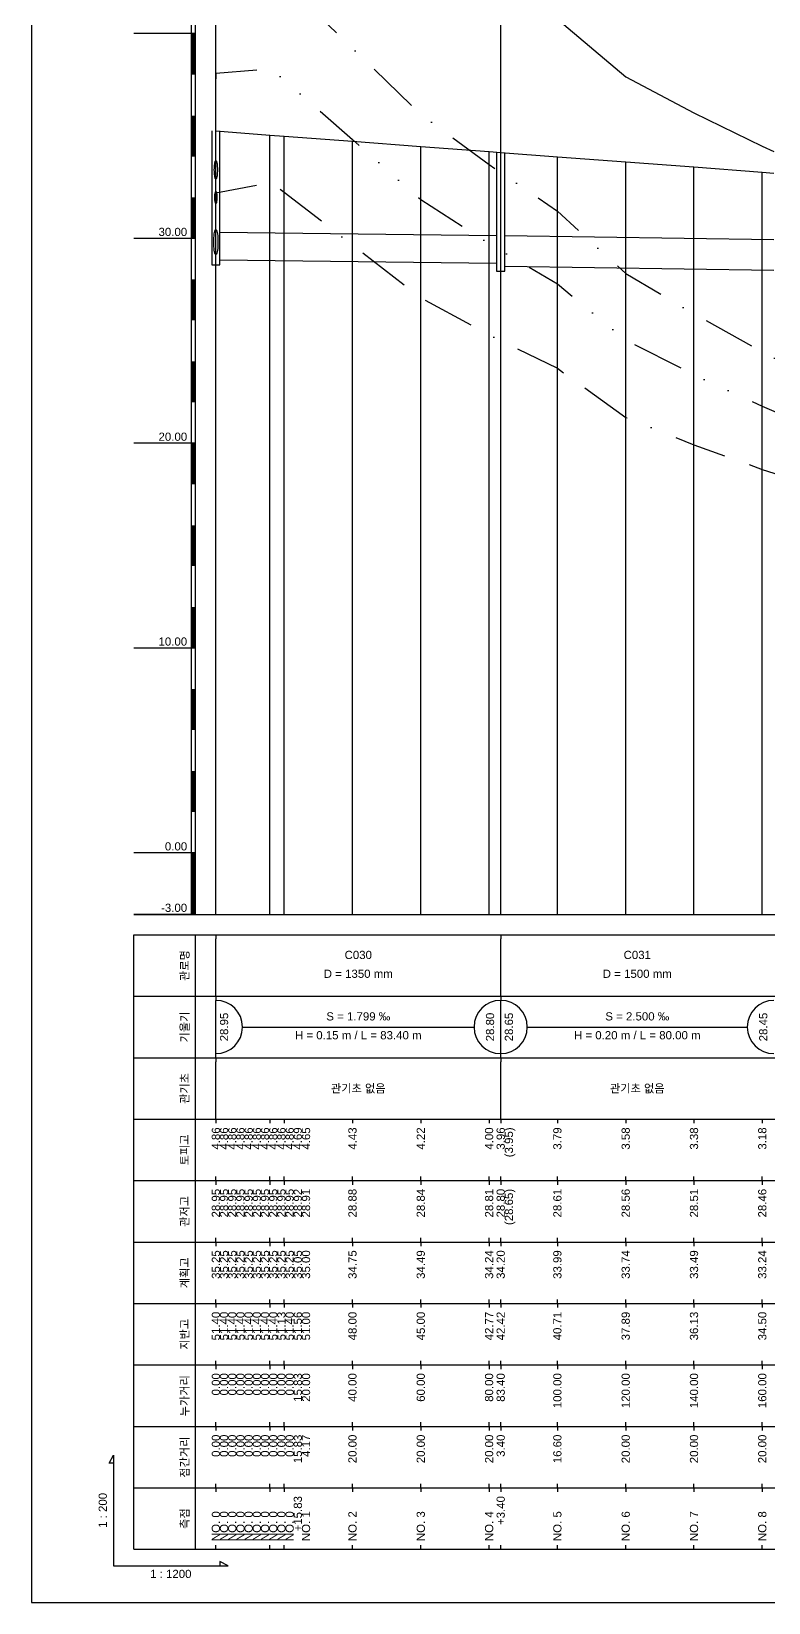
# Model space of a CAD drawing. Header units: millimetres. Extents: x -7351 to 135086, y 1419 to 5643.
# Drawn here: x 39273.4 to 39453.2, y 1419 to 1802.6 of the extents above; entities that cross this region are included whole.
import ezdxf
from ezdxf.enums import TextEntityAlignment as Align

# ---------------------------------------------------------------- set-up
doc = ezdxf.new("R2010")
doc.units = ezdxf.units.MM
for name, pattern in [('BORDER', [44.45, 12.7, -6.35, 12.7, -6.35, 0, -6.35]), ('DASHDOT', [25.4, 12.7, -6.35, 0, -6.35]), ('DIVIDE', [31.75, 12.7, -6.35, 0, -6.35, 0, -6.35])]:
    doc.linetypes.add(name, pattern=pattern)
for name, color, linetype in [('KZ_종단_계획선', 1, 'Continuous'), ('KZ_종단_관로', 4, 'Continuous'), ('KZ_종단_깃발', 7, 'Continuous'), ('KZ_종단_도각', 7, 'Continuous'), ('KZ_종단_맨홀', 4, 'Continuous'), ('KZ_종단_수직선', 7, 'Continuous'), ('KZ_종단_암선1', 56, 'DASHDOT'), ('KZ_종단_암선2', 4, 'DIVIDE'), ('KZ_종단_암선3', 6, 'BORDER'), ('KZ_종단_원형관', 4, 'Continuous'), ('KZ_종단_지반선', 3, 'Continuous'), ('KZ_종단_테이블문자', 7, 'Continuous'), ('KZ_종단_테이블선', 7, 'Continuous'), ('KZ_종단_폴대', 7, 'Continuous')]:
    doc.layers.add(name, color=color, linetype=linetype)
doc.styles.get("Standard").update_dxf_attribs({"font": 'arial.ttf'})

msp = doc.modelspace()

# ---------------------------------------------------------------- linework, layer by layer
at = {"layer": 'KZ_종단_계획선'}
msp.add_lwpolyline([(39318.36, 1778.28), (39318.36, 1778.28), (39318.36, 1778.28), (39318.36, 1778.28), (39318.36, 1778.28), (39318.36, 1778.28), (39318.36, 1778.28), (39318.36, 1778.28), (39318.36, 1778.28), (39318.36, 1778.28), (39331.55, 1777.29), (39335.03, 1777.03), (39351.69, 1775.77), (39368.36, 1774.51), (39385.03, 1773.25), (39387.86, 1773.04), (39401.69, 1771.99), (39418.36, 1770.74), (39435.03, 1769.48), (39451.69, 1768.22), (39454.52, 1768.01)], dxfattribs=at)
at = {"layer": 'KZ_종단_관로'}
for p, q in [((39319.36, 1753.54), (39386.86, 1752.79)), ((39388.86, 1752.79), (39454.52, 1751.79)), ((39319.36, 1746.79), (39386.86, 1746.04)), ((39388.86, 1745.29), (39454.52, 1744.29))]:
    msp.add_line(p, q, dxfattribs=at)
at = {"layer": 'KZ_종단_깃발'}
for p, q in [((39318.36, 1587.04), (39318.36, 1899.85)), ((39387.86, 1587.04), (39387.86, 1899.85))]:
    msp.add_line(p, q, dxfattribs=at)
at = {"layer": 'KZ_종단_도각'}
msp.add_lwpolyline([(39273.36, 1419.04), (40114.36, 1419.04), (40114.36, 2013.04), (39273.36, 2013.04)], close=True, dxfattribs=at)
at = {"layer": 'KZ_종단_맨홀'}
for points in [[(39317.36, 1778.28), (39317.36, 1745.6), (39319.36, 1745.6), (39319.36, 1778.28)], [(39386.86, 1773.04), (39386.86, 1744.06), (39388.86, 1744.06), (39388.86, 1773.04)]]:
    msp.add_lwpolyline(points, dxfattribs=at)
at = {"layer": 'KZ_종단_수직선'}
for p, q in [((39318.36, 1587.04), (39318.36, 1778.28)), ((39318.36, 1587.04), (39318.36, 1778.28)), ((39318.36, 1587.04), (39318.36, 1778.28)), ((39318.36, 1587.04), (39318.36, 1778.28)), ((39318.36, 1587.04), (39318.36, 1778.28)), ((39318.36, 1587.04), (39318.36, 1778.28)), ((39318.36, 1587.04), (39318.36, 1778.28)), ((39318.36, 1587.04), (39318.36, 1778.28)), ((39318.36, 1587.04), (39318.36, 1778.28)), ((39318.36, 1587.04), (39318.36, 1778.28)), ((39318.36, 1587.04), (39318.36, 1778.28)), ((39318.36, 1587.04), (39318.36, 1778.28)), ((39318.36, 1587.04), (39318.36, 1778.28)), ((39318.36, 1587.04), (39318.36, 1778.28)), ((39318.36, 1587.04), (39318.36, 1778.28)), ((39318.36, 1587.04), (39318.36, 1778.28)), ((39318.36, 1587.04), (39318.36, 1778.28)), ((39318.36, 1587.04), (39318.36, 1778.28)), ((39318.36, 1587.04), (39318.36, 1778.28)), ((39331.55, 1587.04), (39331.55, 1777.29)), ((39335.03, 1587.04), (39335.03, 1777.03)), ((39351.69, 1587.04), (39351.69, 1775.77)), ((39368.36, 1587.04), (39368.36, 1774.51)), ((39385.03, 1587.04), (39385.03, 1773.25)), ((39387.86, 1587.04), (39387.86, 1773.04)), ((39401.69, 1587.04), (39401.69, 1771.99)), ((39418.36, 1587.04), (39418.36, 1770.74)), ((39435.03, 1587.04), (39435.03, 1769.48)), ((39451.69, 1587.04), (39451.69, 1768.22))]:
    msp.add_line(p, q, dxfattribs=at)
at = {"layer": 'KZ_종단_암선1', "flags": 128}
msp.add_lwpolyline([(39318.36, 1817.62), (39318.36, 1817.62), (39318.36, 1817.62), (39318.36, 1817.62), (39318.36, 1817.62), (39318.36, 1817.62), (39318.36, 1817.62), (39318.36, 1817.62), (39318.36, 1816.29), (39318.36, 1817.62), (39331.55, 1817.58), (39335.03, 1814.54), (39351.69, 1798.45), (39368.36, 1782.35), (39385.03, 1770.1), (39387.86, 1768.17), (39401.69, 1758.73), (39418.36, 1743.51), (39435.03, 1733.63), (39451.69, 1724.4), (39454.53, 1722.94), (39468.36, 1715.79), (39485.03, 1705.9), (39501.69, 1704.9), (39518.36, 1702.86), (39535.03, 1701.23), (39537.86, 1699.91), (39551.69, 1693.48), (39568.36, 1692.39), (39585.03, 1691.35), (39601.69, 1693.16), (39618.36, 1687.7), (39623.08, 1687.97), (39632.92, 1688.51), (39632.92, 1688.51), (39632.92, 1688.51), (39632.92, 1688.51), (39632.92, 1688.51), (39632.93, 1688.51), (39635.03, 1688.63), (39651.69, 1689.55), (39668.36, 1690.48), (39685.03, 1691.4), (39687.86, 1692.21), (39701.69, 1696.13), (39718.36, 1697.06), (39735.03, 1697.58), (39737.86, 1698.05), (39751.69, 1700.37), (39756.41, 1700.63), (39764.18, 1702.73), (39768.36, 1706.29), (39774.21, 1709.69), (39781.73, 1714.4)], dxfattribs=at)
at = {"layer": 'KZ_종단_암선2', "flags": 128}
msp.add_lwpolyline([(39318.36, 1792.35), (39318.36, 1792.35), (39318.36, 1792.35), (39318.36, 1792.35), (39318.36, 1792.35), (39318.36, 1792.35), (39318.36, 1792.35), (39318.36, 1792.35), (39318.36, 1791.03), (39318.36, 1792.35), (39331.55, 1793.5), (39335.03, 1790.77), (39351.69, 1776.17), (39368.36, 1761.56), (39385.03, 1750.79), (39387.86, 1749.12), (39401.69, 1740.92), (39418.36, 1727.19), (39435.03, 1718.8), (39451.69, 1711.06), (39454.53, 1709.85), (39468.36, 1703.94), (39485.03, 1695.54), (39501.69, 1696.03), (39518.36, 1695.48), (39535.03, 1695.34), (39537.86, 1694.27), (39551.69, 1689.08), (39568.36, 1689.46), (39585.03, 1689.75), (39601.69, 1692.29), (39618.36, 1678.81), (39623.08, 1676.51), (39632.92, 1671.7), (39632.92, 1671.7), (39632.92, 1671.7), (39632.92, 1671.7), (39632.92, 1671.7), (39632.93, 1671.7), (39635.03, 1670.67), (39651.69, 1662.53), (39668.36, 1654.39), (39685.03, 1646.25), (39687.86, 1645.51), (39701.69, 1641.92), (39718.36, 1633.78), (39735.03, 1625.23), (39737.86, 1624.16), (39751.69, 1618.95), (39756.41, 1616.65), (39764.18, 1614.52), (39768.36, 1615.81), (39774.21, 1616.03), (39781.73, 1616.65)], dxfattribs=at)
at = {"layer": 'KZ_종단_암선3', "flags": 128}
msp.add_lwpolyline([(39318.36, 1763.2), (39318.36, 1763.2), (39318.36, 1763.2), (39318.36, 1763.2), (39318.36, 1763.2), (39318.36, 1763.2), (39318.36, 1763.2), (39318.36, 1763.2), (39318.36, 1761.88), (39318.36, 1763.2), (39331.55, 1765.71), (39335.03, 1763.34), (39351.69, 1750.46), (39368.36, 1737.57), (39385.03, 1728.52), (39387.86, 1727.14), (39401.69, 1720.37), (39418.36, 1708.36), (39435.03, 1701.69), (39451.69, 1695.67), (39454.53, 1694.75), (39468.36, 1690.27), (39485.03, 1683.58), (39501.69, 1685.8), (39518.36, 1686.97), (39535.03, 1688.54), (39537.86, 1687.77), (39551.69, 1684.01)], dxfattribs=at)
at = {"layer": 'KZ_종단_원형관'}
for p, q in [((39317.98, 1768.8), (39317.99, 1769.19)), ((39317.99, 1768.41), (39317.98, 1768.8)), ((39317.99, 1769.19), (39318.01, 1769.57)), ((39318.01, 1768.03), (39317.99, 1768.41)), ((39318.01, 1769.57), (39318.03, 1769.93)), ((39318.03, 1769.93), (39318.07, 1770.25)), ((39318.07, 1770.25), (39318.12, 1770.53)), ((39318.12, 1770.53), (39318.17, 1770.76)), ((39318.17, 1770.76), (39318.23, 1770.92)), ((39318.23, 1770.92), (39318.29, 1771.02)), ((39318.29, 1771.02), (39318.36, 1771.06)), ((39318.36, 1771.06), (39318.43, 1771.02)), ((39318.43, 1771.02), (39318.49, 1770.92)), ((39318.49, 1770.92), (39318.55, 1770.76)), ((39318.55, 1770.76), (39318.6, 1770.53)), ((39318.6, 1770.53), (39318.65, 1770.25)), ((39318.65, 1770.25), (39318.69, 1769.93)), ((39318.69, 1769.93), (39318.71, 1769.57)), ((39318.71, 1769.57), (39318.73, 1769.19)), ((39318.73, 1768.41), (39318.71, 1768.03)), ((39318.73, 1769.19), (39318.74, 1768.8)), ((39318.74, 1768.8), (39318.73, 1768.41)), ((39318.03, 1767.67), (39318.01, 1768.03)), ((39318.07, 1767.35), (39318.03, 1767.67)), ((39318.12, 1767.07), (39318.07, 1767.35)), ((39318.17, 1766.84), (39318.12, 1767.07)), ((39318.23, 1766.67), (39318.17, 1766.84)), ((39318.29, 1766.57), (39318.23, 1766.67)), ((39318.36, 1766.54), (39318.29, 1766.57)), ((39318.43, 1766.57), (39318.36, 1766.54)), ((39318.49, 1766.67), (39318.43, 1766.57)), ((39318.55, 1766.84), (39318.49, 1766.67)), ((39318.6, 1767.07), (39318.55, 1766.84)), ((39318.65, 1767.35), (39318.6, 1767.07)), ((39318.69, 1767.67), (39318.65, 1767.35)), ((39318.71, 1768.03), (39318.69, 1767.67)), ((39318.12, 1762.29), (39318.13, 1762.53)), ((39318.12, 1762.03), (39318.12, 1762.29)), ((39318.12, 1761.78), (39318.12, 1762.03)), ((39318.13, 1761.53), (39318.12, 1761.78)), ((39318.13, 1762.53), (39318.15, 1762.76)), ((39318.15, 1761.3), (39318.13, 1761.53)), ((39318.15, 1762.76), (39318.17, 1762.97)), ((39318.17, 1761.1), (39318.15, 1761.3)), ((39318.17, 1762.97), (39318.2, 1763.15)), ((39318.2, 1760.92), (39318.17, 1761.1)), ((39318.2, 1763.15), (39318.24, 1763.3)), ((39318.24, 1760.77), (39318.2, 1760.92)), ((39318.24, 1763.3), (39318.28, 1763.41)), ((39318.28, 1760.66), (39318.24, 1760.77)), ((39318.28, 1763.41), (39318.32, 1763.47)), ((39318.32, 1760.6), (39318.28, 1760.66)), ((39318.32, 1763.47), (39318.36, 1763.49)), ((39318.36, 1760.57), (39318.32, 1760.6)), ((39318.36, 1763.49), (39318.4, 1763.47)), ((39318.4, 1760.6), (39318.36, 1760.57)), ((39318.4, 1763.47), (39318.44, 1763.41)), ((39318.44, 1760.66), (39318.4, 1760.6)), ((39318.44, 1763.41), (39318.48, 1763.3)), ((39318.48, 1760.77), (39318.44, 1760.66)), ((39318.48, 1763.3), (39318.52, 1763.15)), ((39318.52, 1760.92), (39318.48, 1760.77)), ((39318.52, 1763.15), (39318.55, 1762.97)), ((39318.55, 1761.1), (39318.52, 1760.92)), ((39318.55, 1762.97), (39318.57, 1762.76)), ((39318.57, 1761.3), (39318.55, 1761.1)), ((39318.57, 1762.76), (39318.59, 1762.53)), ((39318.59, 1761.53), (39318.57, 1761.3)), ((39318.59, 1762.53), (39318.6, 1762.29)), ((39318.6, 1761.78), (39318.59, 1761.53)), ((39318.6, 1762.29), (39318.6, 1762.03)), ((39318.6, 1762.03), (39318.6, 1761.78)), ((39317.91, 1752.7), (39317.96, 1753.14)), ((39317.96, 1753.14), (39318.03, 1753.52)), ((39318.03, 1753.52), (39318.1, 1753.83)), ((39318.1, 1753.83), (39318.18, 1754.06)), ((39318.18, 1754.06), (39318.27, 1754.2)), ((39318.27, 1754.2), (39318.36, 1754.25)), ((39318.36, 1754.25), (39318.45, 1754.2)), ((39318.45, 1754.2), (39318.54, 1754.06)), ((39318.54, 1754.06), (39318.62, 1753.83)), ((39318.62, 1753.83), (39318.69, 1753.52)), ((39318.69, 1753.52), (39318.76, 1753.14)), ((39318.76, 1753.14), (39318.81, 1752.7)), ((39317.84, 1751.14), (39317.85, 1751.68)), ((39317.85, 1750.6), (39317.84, 1751.14)), ((39317.85, 1751.68), (39317.87, 1752.21)), ((39317.87, 1750.08), (39317.85, 1750.6)), ((39317.87, 1752.21), (39317.91, 1752.7)), ((39317.91, 1749.59), (39317.87, 1750.08)), ((39317.96, 1749.15), (39317.91, 1749.59)), ((39318.03, 1748.77), (39317.96, 1749.15)), ((39318.76, 1749.15), (39318.69, 1748.77)), ((39318.81, 1749.59), (39318.76, 1749.15)), ((39318.81, 1752.7), (39318.85, 1752.21)), ((39318.85, 1750.08), (39318.81, 1749.59)), ((39318.85, 1752.21), (39318.87, 1751.68)), ((39318.87, 1750.6), (39318.85, 1750.08)), ((39318.87, 1751.68), (39318.88, 1751.14)), ((39318.88, 1751.14), (39318.87, 1750.6)), ((39318.1, 1748.45), (39318.03, 1748.77)), ((39318.18, 1748.23), (39318.1, 1748.45)), ((39318.27, 1748.09), (39318.18, 1748.23)), ((39318.36, 1748.04), (39318.27, 1748.09)), ((39318.45, 1748.09), (39318.36, 1748.04)), ((39318.54, 1748.23), (39318.45, 1748.09)), ((39318.62, 1748.45), (39318.54, 1748.23)), ((39318.69, 1748.77), (39318.62, 1748.45))]:
    msp.add_line(p, q, dxfattribs=at)
at = {"layer": 'KZ_종단_지반선', "flags": 128}
msp.add_lwpolyline([(39401.69, 1805.6), (39418.36, 1791.48), (39435.03, 1782.69), (39451.69, 1774.55), (39454.53, 1773.28)], dxfattribs=at)
at = {"layer": 'KZ_종단_테이블문자'}
for p, q in [((39318.36, 1582.04), (39318.36, 1581.04)), ((39318.36, 1568.04), (39318.36, 1581.04)), ((39387.86, 1582.04), (39387.86, 1581.04)), ((39387.86, 1582.04), (39387.86, 1581.04)), ((39387.86, 1568.04), (39387.86, 1581.04)), ((39387.86, 1568.04), (39387.86, 1581.04)), ((39318.36, 1567.04), (39318.36, 1568.04)), ((39318.36, 1567.04), (39318.36, 1566.04)), ((39318.36, 1553.04), (39318.36, 1566.04)), ((39387.86, 1567.04), (39387.86, 1568.04)), ((39387.86, 1567.04), (39387.86, 1568.04)), ((39387.86, 1567.04), (39387.86, 1566.04)), ((39387.86, 1567.04), (39387.86, 1566.04)), ((39387.86, 1553.04), (39387.86, 1566.04)), ((39387.86, 1553.04), (39387.86, 1566.04)), ((39324.78, 1559.54), (39381.44, 1559.54)), ((39394.28, 1559.54), (39448.11, 1559.54)), ((39318.36, 1552.04), (39318.36, 1553.04)), ((39318.36, 1552.04), (39318.36, 1551.04)), ((39318.36, 1538.04), (39318.36, 1551.04)), ((39387.86, 1552.04), (39387.86, 1553.04)), ((39387.86, 1552.04), (39387.86, 1553.04)), ((39387.86, 1552.04), (39387.86, 1551.04)), ((39387.86, 1552.04), (39387.86, 1551.04)), ((39387.86, 1538.04), (39387.86, 1551.04)), ((39387.86, 1538.04), (39387.86, 1551.04)), ((39318.36, 1537.04), (39318.36, 1538.04)), ((39387.86, 1537.04), (39387.86, 1538.04)), ((39387.86, 1537.04), (39387.86, 1538.04))]:
    msp.add_line(p, q, dxfattribs=at)
for centre, start, end in [((39318.36, 1559.54), 270, 90), ((39387.86, 1559.54), 90, 270), ((39387.86, 1559.54), 270, 90), ((39454.53, 1559.54), 90, 270)]:
    msp.add_arc(centre, 6.5, start, end, dxfattribs=at)
at = {"layer": 'KZ_종단_테이블선'}
for p, q in [((39298.36, 1587.04), (39786.73, 1587.04)), ((39298.36, 1567.04), (39298.36, 1582.04)), ((39298.36, 1582.04), (39786.73, 1582.04)), ((39313.36, 1567.04), (39313.36, 1582.04)), ((39298.36, 1552.04), (39298.36, 1567.04)), ((39298.36, 1567.04), (39786.73, 1567.04)), ((39313.36, 1552.04), (39313.36, 1567.04)), ((39298.36, 1537.04), (39298.36, 1552.04)), ((39298.36, 1552.04), (39786.73, 1552.04)), ((39313.36, 1537.04), (39313.36, 1552.04)), ((39298.36, 1522.04), (39298.36, 1537.04)), ((39298.36, 1537.04), (39786.73, 1537.04)), ((39313.36, 1522.04), (39313.36, 1537.04)), ((39318.36, 1537.04), (39318.36, 1536.04)), ((39318.36, 1537.04), (39318.36, 1536.04)), ((39318.36, 1537.04), (39318.36, 1536.04)), ((39318.36, 1537.04), (39318.36, 1536.04)), ((39318.36, 1537.04), (39318.36, 1536.04)), ((39318.36, 1537.04), (39318.36, 1536.04)), ((39318.36, 1537.04), (39318.36, 1536.04)), ((39318.36, 1537.04), (39318.36, 1536.04)), ((39318.36, 1537.04), (39318.36, 1536.04)), ((39318.36, 1537.04), (39318.36, 1536.04)), ((39331.55, 1537.04), (39331.55, 1536.04)), ((39335.03, 1537.04), (39335.03, 1536.04)), ((39351.69, 1537.04), (39351.69, 1536.04)), ((39368.36, 1537.04), (39368.36, 1536.04)), ((39385.03, 1537.04), (39385.03, 1536.04)), ((39387.86, 1537.04), (39387.86, 1536.04)), ((39401.69, 1537.04), (39401.69, 1536.04)), ((39418.36, 1537.04), (39418.36, 1536.04)), ((39435.03, 1537.04), (39435.03, 1536.04)), ((39451.69, 1537.04), (39451.69, 1536.04)), ((39318.36, 1522.04), (39318.36, 1523.04)), ((39318.36, 1522.04), (39318.36, 1523.04)), ((39318.36, 1522.04), (39318.36, 1523.04)), ((39318.36, 1522.04), (39318.36, 1523.04)), ((39318.36, 1522.04), (39318.36, 1523.04)), ((39318.36, 1522.04), (39318.36, 1523.04)), ((39318.36, 1522.04), (39318.36, 1523.04)), ((39318.36, 1522.04), (39318.36, 1523.04)), ((39318.36, 1522.04), (39318.36, 1523.04)), ((39318.36, 1522.04), (39318.36, 1523.04)), ((39331.55, 1522.04), (39331.55, 1523.04)), ((39335.03, 1522.04), (39335.03, 1523.04)), ((39351.69, 1522.04), (39351.69, 1523.04)), ((39368.36, 1522.04), (39368.36, 1523.04)), ((39385.03, 1522.04), (39385.03, 1523.04)), ((39387.86, 1522.04), (39387.86, 1523.04)), ((39401.69, 1522.04), (39401.69, 1523.04)), ((39418.36, 1522.04), (39418.36, 1523.04)), ((39435.03, 1522.04), (39435.03, 1523.04)), ((39451.69, 1522.04), (39451.69, 1523.04)), ((39298.36, 1507.04), (39298.36, 1522.04)), ((39298.36, 1522.04), (39786.73, 1522.04)), ((39313.36, 1507.04), (39313.36, 1522.04)), ((39318.36, 1522.04), (39318.36, 1521.04)), ((39318.36, 1522.04), (39318.36, 1521.04)), ((39318.36, 1522.04), (39318.36, 1521.04)), ((39318.36, 1522.04), (39318.36, 1521.04)), ((39318.36, 1522.04), (39318.36, 1521.04)), ((39318.36, 1522.04), (39318.36, 1521.04)), ((39318.36, 1522.04), (39318.36, 1521.04)), ((39318.36, 1522.04), (39318.36, 1521.04)), ((39318.36, 1522.04), (39318.36, 1521.04)), ((39318.36, 1522.04), (39318.36, 1521.04)), ((39331.55, 1522.04), (39331.55, 1521.04)), ((39335.03, 1522.04), (39335.03, 1521.04)), ((39351.69, 1522.04), (39351.69, 1521.04)), ((39368.36, 1522.04), (39368.36, 1521.04)), ((39385.03, 1522.04), (39385.03, 1521.04)), ((39387.86, 1522.04), (39387.86, 1521.04)), ((39401.69, 1522.04), (39401.69, 1521.04)), ((39418.36, 1522.04), (39418.36, 1521.04)), ((39435.03, 1522.04), (39435.03, 1521.04)), ((39451.69, 1522.04), (39451.69, 1521.04)), ((39318.36, 1507.04), (39318.36, 1508.04)), ((39318.36, 1507.04), (39318.36, 1508.04)), ((39318.36, 1507.04), (39318.36, 1508.04)), ((39318.36, 1507.04), (39318.36, 1508.04)), ((39318.36, 1507.04), (39318.36, 1508.04)), ((39318.36, 1507.04), (39318.36, 1508.04)), ((39318.36, 1507.04), (39318.36, 1508.04)), ((39318.36, 1507.04), (39318.36, 1508.04)), ((39318.36, 1507.04), (39318.36, 1508.04)), ((39318.36, 1507.04), (39318.36, 1508.04)), ((39331.55, 1507.04), (39331.55, 1508.04)), ((39335.03, 1507.04), (39335.03, 1508.04)), ((39351.69, 1507.04), (39351.69, 1508.04)), ((39368.36, 1507.04), (39368.36, 1508.04)), ((39385.03, 1507.04), (39385.03, 1508.04)), ((39387.86, 1507.04), (39387.86, 1508.04)), ((39401.69, 1507.04), (39401.69, 1508.04)), ((39418.36, 1507.04), (39418.36, 1508.04)), ((39435.03, 1507.04), (39435.03, 1508.04)), ((39451.69, 1507.04), (39451.69, 1508.04)), ((39298.36, 1492.04), (39298.36, 1507.04)), ((39298.36, 1507.04), (39786.73, 1507.04)), ((39313.36, 1492.04), (39313.36, 1507.04)), ((39318.36, 1507.04), (39318.36, 1506.04)), ((39318.36, 1507.04), (39318.36, 1506.04)), ((39318.36, 1507.04), (39318.36, 1506.04)), ((39318.36, 1507.04), (39318.36, 1506.04)), ((39318.36, 1507.04), (39318.36, 1506.04)), ((39318.36, 1507.04), (39318.36, 1506.04)), ((39318.36, 1507.04), (39318.36, 1506.04)), ((39318.36, 1507.04), (39318.36, 1506.04)), ((39318.36, 1507.04), (39318.36, 1506.04)), ((39318.36, 1507.04), (39318.36, 1506.04)), ((39331.55, 1507.04), (39331.55, 1506.04)), ((39335.03, 1507.04), (39335.03, 1506.04)), ((39351.69, 1507.04), (39351.69, 1506.04)), ((39368.36, 1507.04), (39368.36, 1506.04)), ((39385.03, 1507.04), (39385.03, 1506.04)), ((39387.86, 1507.04), (39387.86, 1506.04)), ((39401.69, 1507.04), (39401.69, 1506.04)), ((39418.36, 1507.04), (39418.36, 1506.04)), ((39435.03, 1507.04), (39435.03, 1506.04)), ((39451.69, 1507.04), (39451.69, 1506.04)), ((39298.36, 1477.04), (39298.36, 1492.04)), ((39298.36, 1492.04), (39786.73, 1492.04)), ((39313.36, 1477.04), (39313.36, 1492.04)), ((39318.36, 1492.04), (39318.36, 1493.04)), ((39318.36, 1492.04), (39318.36, 1493.04)), ((39318.36, 1492.04), (39318.36, 1493.04)), ((39318.36, 1492.04), (39318.36, 1493.04)), ((39318.36, 1492.04), (39318.36, 1493.04)), ((39318.36, 1492.04), (39318.36, 1493.04)), ((39318.36, 1492.04), (39318.36, 1493.04)), ((39318.36, 1492.04), (39318.36, 1493.04)), ((39318.36, 1492.04), (39318.36, 1493.04)), ((39318.36, 1492.04), (39318.36, 1493.04)), ((39318.36, 1492.04), (39318.36, 1491.04)), ((39318.36, 1492.04), (39318.36, 1491.04)), ((39318.36, 1492.04), (39318.36, 1491.04)), ((39318.36, 1492.04), (39318.36, 1491.04)), ((39318.36, 1492.04), (39318.36, 1491.04)), ((39318.36, 1492.04), (39318.36, 1491.04)), ((39318.36, 1492.04), (39318.36, 1491.04)), ((39318.36, 1492.04), (39318.36, 1491.04)), ((39318.36, 1492.04), (39318.36, 1491.04)), ((39318.36, 1492.04), (39318.36, 1491.04)), ((39331.55, 1492.04), (39331.55, 1493.04)), ((39331.55, 1492.04), (39331.55, 1491.04)), ((39335.03, 1492.04), (39335.03, 1493.04)), ((39335.03, 1492.04), (39335.03, 1491.04)), ((39351.69, 1492.04), (39351.69, 1493.04)), ((39351.69, 1492.04), (39351.69, 1491.04)), ((39368.36, 1492.04), (39368.36, 1493.04)), ((39368.36, 1492.04), (39368.36, 1491.04)), ((39385.03, 1492.04), (39385.03, 1493.04)), ((39385.03, 1492.04), (39385.03, 1491.04)), ((39387.86, 1492.04), (39387.86, 1493.04)), ((39387.86, 1492.04), (39387.86, 1491.04)), ((39401.69, 1492.04), (39401.69, 1493.04)), ((39401.69, 1492.04), (39401.69, 1491.04)), ((39418.36, 1492.04), (39418.36, 1493.04)), ((39418.36, 1492.04), (39418.36, 1491.04)), ((39435.03, 1492.04), (39435.03, 1493.04)), ((39435.03, 1492.04), (39435.03, 1491.04)), ((39451.69, 1492.04), (39451.69, 1493.04)), ((39451.69, 1492.04), (39451.69, 1491.04)), ((39298.36, 1462.04), (39298.36, 1477.04)), ((39298.36, 1477.04), (39786.73, 1477.04)), ((39313.36, 1462.04), (39313.36, 1477.04)), ((39318.36, 1477.04), (39318.36, 1478.04)), ((39318.36, 1477.04), (39318.36, 1478.04)), ((39318.36, 1477.04), (39318.36, 1478.04)), ((39318.36, 1477.04), (39318.36, 1478.04)), ((39318.36, 1477.04), (39318.36, 1478.04)), ((39318.36, 1477.04), (39318.36, 1478.04)), ((39318.36, 1477.04), (39318.36, 1478.04)), ((39318.36, 1477.04), (39318.36, 1478.04)), ((39318.36, 1477.04), (39318.36, 1478.04)), ((39318.36, 1477.04), (39318.36, 1478.04)), ((39318.36, 1477.04), (39318.36, 1476.04)), ((39318.36, 1477.04), (39318.36, 1476.04)), ((39318.36, 1477.04), (39318.36, 1476.04)), ((39318.36, 1477.04), (39318.36, 1476.04)), ((39318.36, 1477.04), (39318.36, 1476.04)), ((39318.36, 1477.04), (39318.36, 1476.04)), ((39318.36, 1477.04), (39318.36, 1476.04)), ((39318.36, 1477.04), (39318.36, 1476.04)), ((39318.36, 1477.04), (39318.36, 1476.04)), ((39318.36, 1477.04), (39318.36, 1476.04)), ((39331.55, 1477.04), (39331.55, 1478.04)), ((39331.55, 1477.04), (39331.55, 1476.04)), ((39335.03, 1477.04), (39335.03, 1478.04)), ((39335.03, 1477.04), (39335.03, 1476.04)), ((39351.69, 1477.04), (39351.69, 1478.04)), ((39351.69, 1477.04), (39351.69, 1476.04)), ((39368.36, 1477.04), (39368.36, 1478.04)), ((39368.36, 1477.04), (39368.36, 1476.04)), ((39385.03, 1477.04), (39385.03, 1478.04)), ((39385.03, 1477.04), (39385.03, 1476.04)), ((39387.86, 1477.04), (39387.86, 1478.04)), ((39387.86, 1477.04), (39387.86, 1476.04)), ((39401.69, 1477.04), (39401.69, 1478.04)), ((39401.69, 1477.04), (39401.69, 1476.04)), ((39418.36, 1477.04), (39418.36, 1478.04)), ((39418.36, 1477.04), (39418.36, 1476.04)), ((39435.03, 1477.04), (39435.03, 1478.04)), ((39435.03, 1477.04), (39435.03, 1476.04)), ((39451.69, 1477.04), (39451.69, 1478.04)), ((39451.69, 1477.04), (39451.69, 1476.04)), ((39298.36, 1447.04), (39298.36, 1462.04)), ((39298.36, 1462.04), (39786.73, 1462.04)), ((39313.36, 1447.04), (39313.36, 1462.04)), ((39318.36, 1462.04), (39318.36, 1463.04)), ((39318.36, 1462.04), (39318.36, 1463.04)), ((39318.36, 1462.04), (39318.36, 1463.04)), ((39318.36, 1462.04), (39318.36, 1463.04)), ((39318.36, 1462.04), (39318.36, 1463.04)), ((39318.36, 1462.04), (39318.36, 1463.04)), ((39318.36, 1462.04), (39318.36, 1463.04)), ((39318.36, 1462.04), (39318.36, 1463.04)), ((39318.36, 1462.04), (39318.36, 1463.04)), ((39318.36, 1462.04), (39318.36, 1463.04)), ((39318.36, 1462.04), (39318.36, 1461.04)), ((39318.36, 1462.04), (39318.36, 1461.04)), ((39318.36, 1462.04), (39318.36, 1461.04)), ((39318.36, 1462.04), (39318.36, 1461.04)), ((39318.36, 1462.04), (39318.36, 1461.04)), ((39318.36, 1462.04), (39318.36, 1461.04)), ((39318.36, 1462.04), (39318.36, 1461.04)), ((39318.36, 1462.04), (39318.36, 1461.04)), ((39318.36, 1462.04), (39318.36, 1461.04)), ((39318.36, 1462.04), (39318.36, 1461.04)), ((39331.55, 1462.04), (39331.55, 1463.04)), ((39331.55, 1462.04), (39331.55, 1461.04)), ((39335.03, 1462.04), (39335.03, 1463.04)), ((39335.03, 1462.04), (39335.03, 1461.04)), ((39351.69, 1462.04), (39351.69, 1463.04)), ((39351.69, 1462.04), (39351.69, 1461.04)), ((39368.36, 1462.04), (39368.36, 1463.04)), ((39368.36, 1462.04), (39368.36, 1461.04)), ((39385.03, 1462.04), (39385.03, 1463.04)), ((39385.03, 1462.04), (39385.03, 1461.04)), ((39387.86, 1462.04), (39387.86, 1463.04)), ((39387.86, 1462.04), (39387.86, 1461.04)), ((39401.69, 1462.04), (39401.69, 1463.04)), ((39401.69, 1462.04), (39401.69, 1461.04)), ((39418.36, 1462.04), (39418.36, 1463.04)), ((39418.36, 1462.04), (39418.36, 1461.04)), ((39435.03, 1462.04), (39435.03, 1463.04)), ((39435.03, 1462.04), (39435.03, 1461.04)), ((39451.69, 1462.04), (39451.69, 1463.04)), ((39451.69, 1462.04), (39451.69, 1461.04)), ((39298.36, 1432.04), (39298.36, 1447.04)), ((39298.36, 1447.04), (39786.73, 1447.04)), ((39313.36, 1432.04), (39313.36, 1447.04)), ((39318.36, 1447.04), (39318.36, 1448.04)), ((39318.36, 1447.04), (39318.36, 1448.04)), ((39318.36, 1447.04), (39318.36, 1448.04)), ((39318.36, 1447.04), (39318.36, 1448.04)), ((39318.36, 1447.04), (39318.36, 1448.04)), ((39318.36, 1447.04), (39318.36, 1448.04)), ((39318.36, 1447.04), (39318.36, 1448.04)), ((39318.36, 1447.04), (39318.36, 1448.04)), ((39318.36, 1447.04), (39318.36, 1448.04)), ((39318.36, 1447.04), (39318.36, 1448.04)), ((39318.36, 1447.04), (39318.36, 1446.04)), ((39318.36, 1447.04), (39318.36, 1446.04)), ((39318.36, 1447.04), (39318.36, 1446.04)), ((39318.36, 1447.04), (39318.36, 1446.04)), ((39318.36, 1447.04), (39318.36, 1446.04)), ((39318.36, 1447.04), (39318.36, 1446.04)), ((39318.36, 1447.04), (39318.36, 1446.04)), ((39318.36, 1447.04), (39318.36, 1446.04)), ((39318.36, 1447.04), (39318.36, 1446.04)), ((39318.36, 1447.04), (39318.36, 1446.04)), ((39331.55, 1447.04), (39331.55, 1448.04)), ((39331.55, 1447.04), (39331.55, 1446.04)), ((39335.03, 1447.04), (39335.03, 1448.04)), ((39335.03, 1447.04), (39335.03, 1446.04)), ((39351.69, 1447.04), (39351.69, 1448.04)), ((39351.69, 1447.04), (39351.69, 1446.04)), ((39368.36, 1447.04), (39368.36, 1448.04)), ((39368.36, 1447.04), (39368.36, 1446.04)), ((39385.03, 1447.04), (39385.03, 1448.04)), ((39385.03, 1447.04), (39385.03, 1446.04)), ((39387.86, 1447.04), (39387.86, 1448.04)), ((39387.86, 1447.04), (39387.86, 1446.04)), ((39401.69, 1447.04), (39401.69, 1448.04)), ((39401.69, 1447.04), (39401.69, 1446.04)), ((39418.36, 1447.04), (39418.36, 1448.04)), ((39418.36, 1447.04), (39418.36, 1446.04)), ((39435.03, 1447.04), (39435.03, 1448.04)), ((39435.03, 1447.04), (39435.03, 1446.04)), ((39451.69, 1447.04), (39451.69, 1448.04)), ((39451.69, 1447.04), (39451.69, 1446.04)), ((39298.36, 1432.04), (39786.73, 1432.04)), ((39318.36, 1432.04), (39318.36, 1433.04)), ((39318.36, 1432.04), (39318.36, 1433.04)), ((39318.36, 1432.04), (39318.36, 1433.04)), ((39318.36, 1432.04), (39318.36, 1433.04)), ((39318.36, 1432.04), (39318.36, 1433.04)), ((39318.36, 1432.04), (39318.36, 1433.04)), ((39318.36, 1432.04), (39318.36, 1433.04)), ((39318.36, 1432.04), (39318.36, 1433.04)), ((39318.36, 1432.04), (39318.36, 1433.04)), ((39318.36, 1432.04), (39318.36, 1433.04)), ((39331.55, 1432.04), (39331.55, 1433.04)), ((39335.03, 1432.04), (39335.03, 1433.04)), ((39351.69, 1432.04), (39351.69, 1433.04)), ((39368.36, 1432.04), (39368.36, 1433.04)), ((39385.03, 1432.04), (39385.03, 1433.04)), ((39387.86, 1432.04), (39387.86, 1433.04)), ((39401.69, 1432.04), (39401.69, 1433.04)), ((39418.36, 1432.04), (39418.36, 1433.04)), ((39435.03, 1432.04), (39435.03, 1433.04)), ((39451.69, 1432.04), (39451.69, 1433.04))]:
    msp.add_line(p, q, dxfattribs=at)
msp.add_lwpolyline([(39293.36, 1453.04), (39292.36, 1453.04), (39293.36, 1455.04), (39293.36, 1428.04), (39321.36, 1428.04), (39319.36, 1429.04), (39319.36, 1428.04)], dxfattribs=at)
at = {"layer": 'KZ_종단_폴대'}
for p, q in [((39313.36, 1802.04), (39298.36, 1802.04)), ((39313.36, 1752.04), (39298.36, 1752.04)), ((39313.36, 1702.04), (39298.36, 1702.04)), ((39313.36, 1652.04), (39298.36, 1652.04)), ((39313.36, 1602.04), (39298.36, 1602.04)), ((39313.36, 1587.04), (39298.36, 1587.04))]:
    msp.add_line(p, q, dxfattribs=at)
msp.add_lwpolyline([(39313.36, 1587.04), (39313.36, 1907.04), (39312.36, 1907.04), (39312.36, 1587.04), (39313.36, 1587.04)], dxfattribs=at)
for points in [[(39312.86, 1792.04, 1, 1, 0), (39312.86, 1802.04, 1, 1, 0)], [(39312.86, 1772.04, 1, 1, 0), (39312.86, 1782.04, 1, 1, 0)], [(39312.86, 1752.04, 1, 1, 0), (39312.86, 1762.04, 1, 1, 0)], [(39312.86, 1732.04, 1, 1, 0), (39312.86, 1742.04, 1, 1, 0)], [(39312.86, 1712.04, 1, 1, 0), (39312.86, 1722.04, 1, 1, 0)], [(39312.86, 1692.04, 1, 1, 0), (39312.86, 1702.04, 1, 1, 0)], [(39312.86, 1672.04, 1, 1, 0), (39312.86, 1682.04, 1, 1, 0)], [(39312.86, 1652.04, 1, 1, 0), (39312.86, 1662.04, 1, 1, 0)], [(39312.86, 1632.04, 1, 1, 0), (39312.86, 1642.04, 1, 1, 0)], [(39312.86, 1612.04, 1, 1, 0), (39312.86, 1622.04, 1, 1, 0)], [(39312.86, 1587.04, 1, 1, 0), (39312.86, 1602.04, 1, 1, 0)]]:
    msp.add_lwpolyline(points, format="xyseb", dxfattribs=at)

# ---------------------------------------------------------------- texts
at = {"layer": 'KZ_종단_테이블문자'}
for s, p in [('C030', (39353.11, 1575.54)), ('C031', (39421.19, 1575.54)), ('S = 1.799 ‰', (39353.11, 1560.54)), ('S = 2.500 ‰', (39421.19, 1560.54))]:
    msp.add_text(s, height=2, dxfattribs=at).set_placement(p, align=Align.BOTTOM_CENTER)
for s, p in [('D = 1350 mm', (39353.11, 1573.54)), ('D = 1500 mm', (39421.19, 1573.54)), ('H = 0.15 m / L = 83.40 m', (39353.11, 1558.54)), ('H = 0.20 m / L = 80.00 m', (39421.19, 1558.54))]:
    msp.add_text(s, height=2, dxfattribs=at).set_placement(p, align=Align.TOP_CENTER)
for s, p in [('28.95', (39319.36, 1559.54)), ('28.65', (39388.86, 1559.54))]:
    msp.add_text(s, height=2, rotation=90, dxfattribs=at).set_placement(p, align=Align.TOP_CENTER)
for s, p in [('28.80', (39386.86, 1559.54)), ('28.45', (39453.53, 1559.54))]:
    msp.add_text(s, height=2, rotation=90, dxfattribs=at).set_placement(p, align=Align.BOTTOM_CENTER)
for p in [(39353.11, 1544.54), (39421.19, 1544.54)]:
    msp.add_text('관기초 없음', height=2, dxfattribs=at).set_placement(p, align=Align.MIDDLE_CENTER)
for s, p in [('4.86', (39318.36, 1535.04)), ('4.86', (39320.36, 1535.04)), ('4.86', (39322.36, 1535.04)), ('4.86', (39324.36, 1535.04)), ('4.86', (39326.36, 1535.04)), ('4.86', (39328.36, 1535.04)), ('4.86', (39330.36, 1535.04)), ('4.86', (39332.36, 1535.04)), ('4.86', (39334.36, 1535.04)), ('4.86', (39336.36, 1535.04)), ('4.69', (39338.36, 1535.04)), ('4.65', (39340.36, 1535.04)), ('4.43', (39351.69, 1535.04)), ('4.22', (39368.36, 1535.04)), ('4.00', (39385.03, 1535.04)), ('3.96', (39387.86, 1535.04)), ('(3.95)', (39389.86, 1535.04)), ('3.79', (39401.69, 1535.04)), ('3.58', (39418.36, 1535.04)), ('3.38', (39435.03, 1535.04)), ('3.18', (39451.69, 1535.04)), ('28.95', (39318.36, 1520.04)), ('28.95', (39320.36, 1520.04)), ('28.95', (39322.36, 1520.04)), ('28.95', (39324.36, 1520.04)), ('28.95', (39326.36, 1520.04)), ('28.95', (39328.36, 1520.04)), ('28.95', (39330.36, 1520.04)), ('28.95', (39332.36, 1520.04)), ('28.95', (39334.36, 1520.04)), ('28.95', (39336.36, 1520.04)), ('28.92', (39338.36, 1520.04)), ('28.91', (39340.36, 1520.04)), ('28.88', (39351.69, 1520.04)), ('28.84', (39368.36, 1520.04)), ('28.81', (39385.03, 1520.04)), ('28.80', (39387.86, 1520.04)), ('(28.65)', (39389.86, 1520.04)), ('28.61', (39401.69, 1520.04)), ('28.56', (39418.36, 1520.04)), ('28.51', (39435.03, 1520.04)), ('28.46', (39451.69, 1520.04)), ('35.25', (39318.36, 1505.04)), ('35.25', (39320.36, 1505.04)), ('35.25', (39322.36, 1505.04)), ('35.25', (39324.36, 1505.04)), ('35.25', (39326.36, 1505.04)), ('35.25', (39328.36, 1505.04)), ('35.25', (39330.36, 1505.04)), ('35.25', (39332.36, 1505.04)), ('35.25', (39334.36, 1505.04)), ('35.25', (39336.36, 1505.04)), ('35.05', (39338.36, 1505.04)), ('35.00', (39340.36, 1505.04)), ('34.75', (39351.69, 1505.04)), ('34.49', (39368.36, 1505.04)), ('34.24', (39385.03, 1505.04)), ('34.20', (39387.86, 1505.04)), ('33.99', (39401.69, 1505.04)), ('33.74', (39418.36, 1505.04)), ('33.49', (39435.03, 1505.04)), ('33.24', (39451.69, 1505.04)), ('51.40', (39318.36, 1490.04)), ('51.40', (39320.36, 1490.04)), ('51.40', (39322.36, 1490.04)), ('51.40', (39324.36, 1490.04)), ('51.40', (39326.36, 1490.04)), ('51.40', (39328.36, 1490.04)), ('51.40', (39330.36, 1490.04)), ('51.40', (39332.36, 1490.04)), ('51.13', (39334.36, 1490.04)), ('51.40', (39336.36, 1490.04)), ('51.56', (39338.36, 1490.04)), ('51.00', (39340.36, 1490.04)), ('48.00', (39351.69, 1490.04)), ('45.00', (39368.36, 1490.04)), ('42.77', (39385.03, 1490.04)), ('42.42', (39387.86, 1490.04)), ('40.71', (39401.69, 1490.04)), ('37.89', (39418.36, 1490.04)), ('36.13', (39435.03, 1490.04)), ('34.50', (39451.69, 1490.04)), ('0.00', (39318.36, 1475.04)), ('0.00', (39320.36, 1475.04)), ('0.00', (39322.36, 1475.04)), ('0.00', (39324.36, 1475.04)), ('0.00', (39326.36, 1475.04)), ('0.00', (39328.36, 1475.04)), ('0.00', (39330.36, 1475.04)), ('0.00', (39332.36, 1475.04)), ('0.00', (39334.36, 1475.04)), ('0.00', (39336.36, 1475.04)), ('15.83', (39338.36, 1475.04)), ('20.00', (39340.36, 1475.04)), ('40.00', (39351.69, 1475.04)), ('60.00', (39368.36, 1475.04)), ('80.00', (39385.03, 1475.04)), ('83.40', (39387.86, 1475.04)), ('100.00', (39401.69, 1475.04)), ('120.00', (39418.36, 1475.04)), ('140.00', (39435.03, 1475.04)), ('160.00', (39451.69, 1475.04)), ('0.00', (39318.36, 1460.04)), ('0.00', (39320.36, 1460.04)), ('0.00', (39322.36, 1460.04)), ('0.00', (39324.36, 1460.04)), ('0.00', (39326.36, 1460.04)), ('0.00', (39328.36, 1460.04)), ('0.00', (39330.36, 1460.04)), ('0.00', (39332.36, 1460.04)), ('0.00', (39334.36, 1460.04)), ('0.00', (39336.36, 1460.04)), ('15.83', (39338.36, 1460.04)), ('4.17', (39340.36, 1460.04)), ('20.00', (39351.69, 1460.04)), ('20.00', (39368.36, 1460.04)), ('20.00', (39385.03, 1460.04)), ('3.40', (39387.86, 1460.04)), ('16.60', (39401.69, 1460.04)), ('20.00', (39418.36, 1460.04)), ('20.00', (39435.03, 1460.04)), ('20.00', (39451.69, 1460.04)), ('+15.83', (39338.36, 1445.04)), ('+3.40', (39387.86, 1445.04))]:
    msp.add_text(s, height=2, rotation=90, dxfattribs=at).set_placement(p, align=Align.MIDDLE_RIGHT)
for s, p in [('NO. 0', (39318.36, 1434.04)), ('NO. 0', (39320.36, 1434.04)), ('NO. 0', (39322.36, 1434.04)), ('NO. 0', (39324.36, 1434.04)), ('NO. 0', (39326.36, 1434.04)), ('NO. 0', (39328.36, 1434.04)), ('NO. 0', (39330.36, 1434.04)), ('NO. 0', (39332.36, 1434.04)), ('NO. 0', (39334.36, 1434.04)), ('NO. 0', (39336.36, 1434.04)), ('NO. 1', (39340.36, 1434.04)), ('NO. 2', (39351.69, 1434.04)), ('NO. 3', (39368.36, 1434.04)), ('NO. 4', (39385.03, 1434.04)), ('NO. 5', (39401.69, 1434.04)), ('NO. 6', (39418.36, 1434.04)), ('NO. 7', (39435.03, 1434.04)), ('NO. 8', (39451.69, 1434.04))]:
    msp.add_text(s, height=2, rotation=90, dxfattribs=at).set_placement(p, align=Align.MIDDLE_LEFT)
at = {"layer": 'KZ_종단_테이블선'}
for s, p in [('관로명', (39312.36, 1574.54)), ('기울기', (39312.36, 1559.54)), ('관기초', (39312.36, 1544.54)), ('토피고', (39312.36, 1529.54)), ('관저고', (39312.36, 1514.54)), ('계획고', (39312.36, 1499.54)), ('지반고', (39312.36, 1484.54)), ('누가거리', (39312.36, 1469.54)), ('점간거리', (39312.36, 1454.54)), ('1 : 200', (39292.36, 1441.54)), ('측점', (39312.36, 1439.54))]:
    msp.add_text(s, height=2, rotation=90, dxfattribs=at).set_placement(p, align=Align.BOTTOM_CENTER)
msp.add_text('1 : 1200', height=2, dxfattribs=at).set_placement((39307.36, 1427.04), align=Align.TOP_CENTER)
at = {"layer": 'KZ_종단_폴대'}
for s, p in [('30.00', (39311.36, 1752.04)), ('20.00', (39311.36, 1702.04)), ('10.00', (39311.36, 1652.04)), ('0.00', (39311.36, 1602.04)), ('-3.00', (39311.36, 1587.04))]:
    msp.add_text(s, height=2, dxfattribs=at).set_placement(p, align=Align.BOTTOM_RIGHT)

doc.saveas('drawing.dxf')
